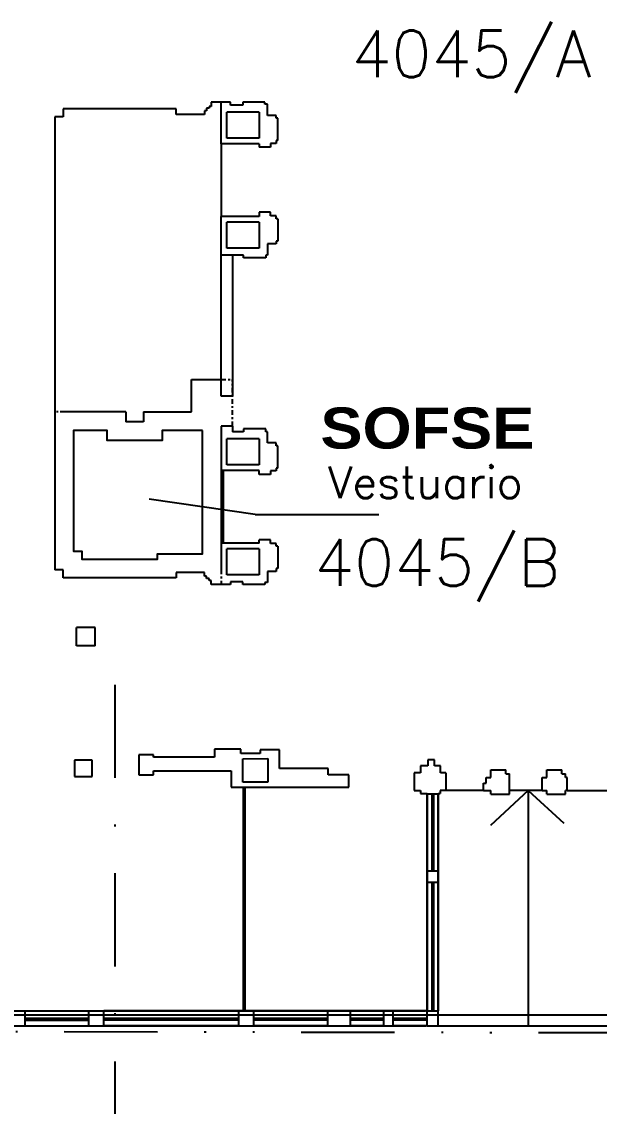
# Model space of a CAD drawing. Header units: metres. Extents: x -2640 to -492, y 2614 to 2999.
# Drawn here: x -2181.3 to -2150.3, y 2699.9 to 2758 of the extents above; entities that cross this region are included whole.
import ezdxf

# ---------------------------------------------------------------- set-up
doc = ezdxf.new("R2010")
doc.units = ezdxf.units.M
doc.header["$LTSCALE"] = 10
doc.header["$MEASUREMENT"] = 0
for name, pattern in [('DASHDOT', [1, 0.5, -0.25, 0, -0.25]), ('DASHDOT2', [0.5, 0.25, -0.125, 0, -0.125]), ('DIVIDE', [1.25, 0.5, -0.25, 0, -0.25, 0, -0.25])]:
    doc.linetypes.add(name, pattern=pattern)
doc.layers.get('DEFPOINTS').update_dxf_attribs({"linetype": 'CONTINUOUS'})
for name, color, linetype in [('ADIF', 150, 'CONTINUOUS'), ('COTAS', 2, 'CONTINUOUS'), ('EDIFICIOS', 4, 'CONTINUOUS'), ('EJES', 2, 'DASHDOT'), ('ESCALERA', 4, 'CONTINUOUS'), ('LIMITE', 2, 'DASHDOT2'), ('LINE_02', 2, 'CONTINUOUS'), ('MUROS-NUEVOS', 3, 'CONTINUOUS'), ('TEXT-03', 3, 'CONTINUOUS'), ('Titulo (Solo límites)', 102, 'DIVIDE'), ('TMR', 220, 'CONTINUOUS')]:
    doc.layers.add(name, color=color, linetype=linetype)
doc.styles.add('ROMANS', font='romans.shx')
doc.styles.add('SANSSERIFBOLD', font='sasb____.pfb', dxfattribs={"width": 0.8, "height": 8})
doc.dimstyles.new('CHICAS', dxfattribs={"dimtxt": 0.8, "dimasz": 1, "dimexe": 0.18, "dimexo": 0.0625, "dimgap": 0.09, "dimtad": 0, "dimzin": 0, "dimdsep": 46, "dimtxsty": 'ROMANS', "dimcen": 0.09, "dimclrd": 1, "dimclre": 1, "dimclrt": 7, "dimadec": 0, "dimazin": 0, "dimtfac": 1, "dimtmove": 2, "dimatfit": 3, "dimfxl": 0, "dimtolj": 1, "dimtzin": 0, "dimarcsym": 0})

# ---------------------------------------------------------------- blocks, each defined once
blk = doc.blocks.new('*D277')
at = {"layer": 'COTAS', "color": 1, "lineweight": -2}
for p, q in [((-2200.145, 2703.679), (-2200.139, 2697.744)), ((-2133.245, 2703.742), (-2133.239, 2697.806)), ((-2199.139, 2697.925), (-2168.36, 2697.953)), ((-2134.239, 2697.985), (-2165.019, 2697.957))]:
    blk.add_line(p, q, dxfattribs=at)
at = {"layer": 'COTAS', "color": 1}
for points in [[(-2199.14, 2698.091), (-2199.139, 2697.758), (-2200.139, 2697.924)], [(-2134.24, 2698.152), (-2134.239, 2697.819), (-2133.239, 2697.986)]]:
    blk.add_solid(points, dxfattribs=at)
at = {"layer": 'DEFPOINTS', "color": 0}
for p in [(-2200.145, 2703.742), (-2133.245, 2703.804), (-2133.239, 2697.986)]:
    blk.add_point(p, dxfattribs=at)
at = {"layer": 'COTAS', "color": 7, "insert": (-2166.689, 2697.955), "char_height": 0.8, "attachment_point": 5, "rotation": 0.05353, "style": 'ROMANS'}
blk.add_mtext('\\A1;66.90', dxfattribs=at)
blk = doc.blocks.new('*D568')
at = {"layer": 'COTAS', "color": 1, "lineweight": -2}
for p, q in [((-2207.671, 2703.846), (-2207.739, 2695.465)), ((-1916.141, 2701.478), (-1916.209, 2693.097)), ((-2206.738, 2695.637), (-2064.063, 2694.478)), ((-1917.208, 2693.285), (-2059.883, 2694.444))]:
    blk.add_line(p, q, dxfattribs=at)
at = {"layer": 'COTAS', "color": 1}
for points in [[(-2206.737, 2695.804), (-2206.739, 2695.47), (-2207.738, 2695.645)], [(-1917.207, 2693.452), (-1917.209, 2693.118), (-1916.208, 2693.277)]]:
    blk.add_solid(points, dxfattribs=at)
at = {"layer": 'DEFPOINTS', "color": 0}
for p in [(-2207.671, 2703.908), (-1916.141, 2701.54), (-2207.738, 2695.645)]:
    blk.add_point(p, dxfattribs=at)
at = {"layer": 'COTAS', "color": 7, "insert": (-2061.973, 2694.461), "char_height": 0.8, "attachment_point": 5, "rotation": 359.53458, "style": 'ROMANS'}
blk.add_mtext('\\A1;291.54', dxfattribs=at)

msp = doc.modelspace()

# ---------------------------------------------------------------- linework, layer by layer
at = {"layer": 'ADIF'}
msp.add_line((-2199.014, 2704.794), (-2134.257, 2704.794), dxfattribs=at)
at = {"layer": 'EDIFICIOS'}
for p, q in [((-2172.994, 2753.339), (-2179.054, 2753.339)), ((-2179.054, 2753.339), (-2179.054, 2752.909)), ((-2172.994, 2753.039), (-2172.994, 2753.339)), ((-2171.224, 2753.369), (-2171.374, 2753.369)), ((-2171.374, 2753.369), (-2171.374, 2753.239)), ((-2171.124, 2753.469), (-2171.224, 2753.469)), ((-2171.224, 2753.469), (-2171.224, 2753.369)), ((-2170.083, 2753.689), (-2171.124, 2753.689)), ((-2171.124, 2753.689), (-2171.124, 2753.469)), ((-2170.576, 2751.469), (-2170.576, 2753.689)), ((-2170.083, 2753.539), (-2170.083, 2753.689)), ((-2169.423, 2753.539), (-2170.083, 2753.539)), ((-2168.243, 2753.689), (-2169.423, 2753.689)), ((-2169.423, 2753.689), (-2169.423, 2753.539)), ((-2168.243, 2753.589), (-2168.243, 2753.689)), ((-2168.093, 2753.589), (-2168.243, 2753.589)), ((-2168.093, 2752.989), (-2168.093, 2753.589)), ((-2179.054, 2752.909), (-2179.484, 2752.909)), ((-2179.484, 2752.909), (-2179.484, 2728.629)), ((-2171.474, 2753.039), (-2172.994, 2753.039)), ((-2171.374, 2753.239), (-2171.474, 2753.239)), ((-2171.474, 2753.239), (-2171.474, 2753.039)), ((-2168.543, 2753.169), (-2170.273, 2753.169)), ((-2170.273, 2751.769), (-2170.273, 2753.169)), ((-2168.543, 2753.169), (-2168.543, 2751.769)), ((-2167.643, 2752.989), (-2168.093, 2752.989)), ((-2167.643, 2752.839), (-2167.643, 2752.989)), ((-2167.543, 2752.839), (-2167.643, 2752.839)), ((-2167.543, 2751.639), (-2167.543, 2752.839)), ((-2168.543, 2751.769), (-2170.273, 2751.769)), ((-2167.543, 2751.639), (-2167.643, 2751.639)), ((-2167.643, 2751.639), (-2167.643, 2751.489)), ((-2168.543, 2751.469), (-2170.576, 2751.469)), ((-2170.576, 2751.469), (-2170.576, 2747.573)), ((-2168.543, 2751.469), (-2168.543, 2751.289)), ((-2167.943, 2751.289), (-2168.543, 2751.289)), ((-2167.643, 2751.489), (-2167.943, 2751.489)), ((-2167.943, 2751.489), (-2167.943, 2751.289)), ((-2170.576, 2738.829), (-2170.576, 2747.573)), ((-2168.543, 2747.573), (-2170.576, 2747.573)), ((-2168.543, 2747.799), (-2168.543, 2747.573)), ((-2167.943, 2747.799), (-2168.543, 2747.799)), ((-2167.943, 2747.599), (-2167.943, 2747.799)), ((-2167.643, 2747.599), (-2167.943, 2747.599)), ((-2167.643, 2747.449), (-2167.643, 2747.599)), ((-2167.543, 2747.449), (-2167.643, 2747.449)), ((-2167.543, 2747.449), (-2167.543, 2746.249)), ((-2168.543, 2747.273), (-2170.273, 2747.273)), ((-2170.273, 2745.873), (-2170.273, 2747.273)), ((-2168.543, 2747.273), (-2168.543, 2745.873)), ((-2168.543, 2745.873), (-2170.273, 2745.873)), ((-2167.643, 2746.099), (-2168.093, 2746.099)), ((-2168.093, 2746.099), (-2168.093, 2745.499)), ((-2167.543, 2746.249), (-2167.643, 2746.249)), ((-2167.643, 2746.249), (-2167.643, 2746.099)), ((-2169.393, 2745.503), (-2170.576, 2745.503)), ((-2169.973, 2745.503), (-2169.973, 2737.935)), ((-2169.393, 2745.349), (-2169.393, 2745.503)), ((-2168.193, 2745.349), (-2169.393, 2745.349)), ((-2168.093, 2745.499), (-2168.193, 2745.499)), ((-2168.193, 2745.499), (-2168.193, 2745.349)), ((-2172.174, 2737.099), (-2172.174, 2738.829)), ((-2172.174, 2738.829), (-2170.576, 2738.829)), ((-2170.576, 2737.935), (-2170.576, 2738.829)), ((-2169.973, 2737.935), (-2170.576, 2737.935)), ((-2175.694, 2737.099), (-2179.034, 2737.099)), ((-2175.694, 2737.099), (-2175.694, 2736.559)), ((-2174.744, 2737.099), (-2174.744, 2736.559)), ((-2174.744, 2737.099), (-2172.174, 2737.099)), ((-2174.744, 2736.559), (-2175.694, 2736.559)), ((-2169.973, 2736.335), (-2170.576, 2736.335)), ((-2170.576, 2736.335), (-2170.576, 2728.649)), ((-2169.973, 2736.335), (-2169.973, 2736.035)), ((-2169.393, 2736.035), (-2169.973, 2736.035)), ((-2168.193, 2736.189), (-2169.393, 2736.189)), ((-2168.193, 2736.189), (-2169.393, 2736.189)), ((-2168.193, 2736.189), (-2169.393, 2736.189)), ((-2169.393, 2736.189), (-2169.393, 2736.035)), ((-2168.193, 2736.039), (-2168.193, 2736.189)), ((-2168.093, 2736.039), (-2168.193, 2736.039)), ((-2168.093, 2735.439), (-2168.093, 2736.039)), ((-2168.543, 2735.665), (-2170.273, 2735.665)), ((-2170.273, 2734.265), (-2170.273, 2735.665)), ((-2168.543, 2735.665), (-2168.543, 2734.265)), ((-2167.643, 2735.439), (-2168.093, 2735.439)), ((-2167.643, 2735.289), (-2167.643, 2735.439)), ((-2167.543, 2735.289), (-2167.643, 2735.289)), ((-2167.543, 2734.089), (-2167.543, 2735.289)), ((-2168.543, 2734.265), (-2170.273, 2734.265)), ((-2167.543, 2734.089), (-2167.643, 2734.089)), ((-2167.643, 2734.089), (-2167.643, 2733.939)), ((-2168.543, 2733.965), (-2170.576, 2733.965)), ((-2170.476, 2733.965), (-2170.476, 2730.069)), ((-2168.543, 2733.739), (-2168.543, 2733.965)), ((-2167.943, 2733.739), (-2168.543, 2733.739)), ((-2167.643, 2733.939), (-2167.943, 2733.939)), ((-2167.943, 2733.939), (-2167.943, 2733.739)), ((-2168.543, 2730.069), (-2170.576, 2730.069)), ((-2167.943, 2730.249), (-2168.543, 2730.249)), ((-2168.543, 2730.069), (-2168.543, 2730.249)), ((-2167.943, 2730.049), (-2167.943, 2730.249)), ((-2167.643, 2730.049), (-2167.943, 2730.049)), ((-2167.643, 2729.899), (-2167.643, 2730.049)), ((-2168.543, 2729.769), (-2170.273, 2729.769)), ((-2170.273, 2728.369), (-2170.273, 2729.769)), ((-2168.543, 2729.769), (-2168.543, 2728.369)), ((-2167.543, 2729.899), (-2167.643, 2729.899)), ((-2167.543, 2729.899), (-2167.543, 2728.699)), ((-2179.054, 2728.629), (-2179.484, 2728.629)), ((-2179.054, 2728.199), (-2179.054, 2728.629)), ((-2171.474, 2728.499), (-2172.994, 2728.499)), ((-2172.994, 2728.499), (-2172.994, 2728.199)), ((-2171.474, 2728.299), (-2171.474, 2728.499)), ((-2171.374, 2728.299), (-2171.474, 2728.299)), ((-2171.374, 2728.169), (-2171.374, 2728.299)), ((-2168.543, 2728.369), (-2170.273, 2728.369)), ((-2167.643, 2728.549), (-2168.093, 2728.549)), ((-2168.093, 2728.549), (-2168.093, 2727.949)), ((-2167.543, 2728.699), (-2167.643, 2728.699)), ((-2167.643, 2728.699), (-2167.643, 2728.549)), ((-2172.994, 2728.199), (-2179.054, 2728.199)), ((-2171.224, 2728.169), (-2171.374, 2728.169)), ((-2171.224, 2728.069), (-2171.224, 2728.169)), ((-2171.124, 2728.069), (-2171.224, 2728.069)), ((-2171.124, 2727.849), (-2171.124, 2728.069)), ((-2170.083, 2727.849), (-2171.124, 2727.849)), ((-2169.423, 2727.999), (-2170.083, 2727.999)), ((-2170.083, 2727.999), (-2170.083, 2727.849)), ((-2169.423, 2727.849), (-2169.423, 2727.999)), ((-2168.243, 2727.849), (-2169.423, 2727.849)), ((-2168.093, 2727.949), (-2168.243, 2727.949)), ((-2168.243, 2727.949), (-2168.243, 2727.849)), ((-2177.323, 2725.555), (-2178.323, 2725.555)), ((-2178.323, 2724.555), (-2178.323, 2725.555)), ((-2177.323, 2724.555), (-2177.323, 2725.555)), ((-2177.323, 2724.555), (-2178.323, 2724.555)), ((-2170.941, 2719.026), (-2170.941, 2718.591)), ((-2170.619, 2719.026), (-2170.941, 2719.026)), ((-2169.524, 2719.026), (-2170.619, 2719.026)), ((-2169.524, 2718.799), (-2169.524, 2719.026)), ((-2168.488, 2718.987), (-2168.488, 2718.799)), ((-2168.488, 2718.987), (-2168.488, 2718.987)), ((-2168.488, 2718.987), (-2168.488, 2718.987)), ((-2167.453, 2718.987), (-2168.488, 2718.987)), ((-2167.453, 2717.985), (-2167.453, 2718.987)), ((-2178.443, 2718.438), (-2178.443, 2717.562)), ((-2177.486, 2718.438), (-2178.443, 2718.438)), ((-2177.486, 2717.562), (-2177.486, 2718.438)), ((-2174.99, 2718.728), (-2174.99, 2717.649)), ((-2174.204, 2718.728), (-2174.99, 2718.728)), ((-2174.204, 2718.591), (-2174.204, 2718.728)), ((-2174.204, 2718.591), (-2174.204, 2718.591)), ((-2170.941, 2718.591), (-2174.204, 2718.591)), ((-2168.488, 2718.799), (-2169.524, 2718.799)), ((-2169.43, 2718.504), (-2168.083, 2718.526)), ((-2169.43, 2717.255), (-2169.43, 2718.504)), ((-2168.083, 2718.526), (-2168.083, 2717.255)), ((-2159.15, 2718.457), (-2159.519, 2718.457)), ((-2159.519, 2718.457), (-2159.519, 2718.126)), ((-2159.15, 2718.136), (-2159.15, 2718.457)), ((-2174.199, 2717.649), (-2174.199, 2717.861)), ((-2174.199, 2717.861), (-2170.049, 2717.861)), ((-2170.049, 2717.861), (-2170.049, 2716.998)), ((-2164.857, 2717.985), (-2167.453, 2717.985)), ((-2164.857, 2717.651), (-2164.857, 2717.985)), ((-2159.519, 2718.126), (-2159.901, 2718.126)), ((-2159.901, 2718.126), (-2159.901, 2717.759)), ((-2158.841, 2718.136), (-2159.15, 2718.136)), ((-2158.841, 2717.756), (-2158.841, 2718.136)), ((-2156.131, 2717.51), (-2156.131, 2717.91)), ((-2156.131, 2717.91), (-2155.331, 2717.91)), ((-2155.331, 2717.71), (-2155.331, 2717.91)), ((-2153.131, 2717.51), (-2153.131, 2717.91)), ((-2153.131, 2717.91), (-2152.331, 2717.91)), ((-2152.331, 2717.71), (-2152.331, 2717.91)), ((-2178.443, 2717.562), (-2177.486, 2717.562)), ((-2174.99, 2717.649), (-2174.199, 2717.649)), ((-2168.083, 2717.255), (-2169.43, 2717.255)), ((-2163.75, 2717.651), (-2164.857, 2717.651)), ((-2163.75, 2716.998), (-2163.75, 2717.651)), ((-2159.901, 2717.759), (-2160.25, 2717.759)), ((-2160.25, 2717.759), (-2160.25, 2716.81)), ((-2158.543, 2717.756), (-2158.841, 2717.756)), ((-2158.543, 2717.756), (-2158.543, 2716.81)), ((-2156.531, 2716.81), (-2156.531, 2717.21)), ((-2156.531, 2717.21), (-2156.381, 2717.21)), ((-2156.381, 2717.21), (-2156.381, 2717.51)), ((-2156.381, 2717.51), (-2156.131, 2717.51)), ((-2155.331, 2717.71), (-2155.131, 2717.71)), ((-2155.131, 2716.61), (-2155.131, 2717.71)), ((-2153.381, 2716.81), (-2153.381, 2717.51)), ((-2153.381, 2717.51), (-2153.131, 2717.51)), ((-2152.331, 2717.71), (-2152.131, 2717.71)), ((-2152.131, 2717.51), (-2152.131, 2717.71)), ((-2152.052, 2717.51), (-2152.131, 2717.51)), ((-2152.052, 2716.81), (-2152.052, 2717.51)), ((-2170.049, 2716.998), (-2163.75, 2716.998)), ((-2160.25, 2716.81), (-2159.9, 2716.81)), ((-2159.901, 2716.716), (-2159.901, 2716.716)), ((-2159.901, 2716.716), (-2159.901, 2716.716)), ((-2159.9, 2716.81), (-2159.9, 2716.643)), ((-2159.9, 2716.643), (-2159.55, 2716.643)), ((-2159.55, 2704.946), (-2159.55, 2716.643)), ((-2158.95, 2716.643), (-2158.843, 2716.643)), ((-2158.95, 2704.923), (-2158.95, 2716.643)), ((-2158.543, 2716.81), (-2158.843, 2716.81)), ((-2158.843, 2716.81), (-2158.843, 2716.643)), ((-2156.531, 2716.81), (-2156.131, 2716.81)), ((-2156.131, 2716.61), (-2156.131, 2716.81)), ((-2153.381, 2716.81), (-2153.131, 2716.81)), ((-2153.131, 2716.61), (-2153.131, 2716.81)), ((-2152.131, 2716.61), (-2152.131, 2716.81)), ((-2152.052, 2716.81), (-2152.131, 2716.81)), ((-2158.95, 2716.613), (-2159.55, 2716.613)), ((-2156.131, 2716.61), (-2155.131, 2716.61)), ((-2153.131, 2716.61), (-2152.131, 2716.61)), ((-2158.95, 2712.493), (-2158.95, 2711.893)), ((-2184.374, 2705), (-2181.074, 2705)), ((-2181.075, 2704.2), (-2181.074, 2705)), ((-2177.675, 2704.2), (-2177.674, 2705)), ((-2177.674, 2705), (-2176.874, 2705)), ((-2176.875, 2704.2), (-2176.874, 2705)), ((-2169.64, 2704.2), (-2169.64, 2704.999)), ((-2168.84, 2704.999), (-2169.64, 2704.999)), ((-2168.84, 2704.2), (-2168.84, 2704.999)), ((-2164.88, 2705), (-2164.88, 2704.2)), ((-2163.68, 2705), (-2164.88, 2705)), ((-2163.68, 2705), (-2163.68, 2704.2)), ((-2161.88, 2705), (-2161.88, 2704.2)), ((-2161.38, 2705), (-2161.88, 2705)), ((-2161.38, 2705), (-2161.38, 2704.2)), ((-2159.55, 2704.2), (-2159.55, 2705)), ((-2159.55, 2705), (-2158.95, 2705)), ((-2158.95, 2704.2), (-2158.95, 2705)), ((-2183.779, 2704.2), (-2181.075, 2704.2)), ((-2177.675, 2704.2), (-2176.875, 2704.2)), ((-2169.64, 2704.2), (-2168.84, 2704.2)), ((-2164.88, 2704.2), (-2163.68, 2704.2)), ((-2161.88, 2704.2), (-2161.38, 2704.2)), ((-2159.55, 2704.2), (-2158.95, 2704.2))]:
    msp.add_line(p, q, dxfattribs=at)
msp.add_lwpolyline([(-2158.95, 2712.493), (-2159.55, 2712.493), (-2159.55, 2711.893), (-2158.95, 2711.893)], dxfattribs=at)
at = {"layer": 'EJES'}
msp.add_line((-2176.255, 2656.882), (-2176.255, 2724.092), dxfattribs=at)
at = {"layer": 'ESCALERA', "color": 1}
for p, q in [((-2156.531, 2716.81), (-2158.543, 2716.81)), ((-2153.381, 2716.81), (-2155.131, 2716.81)), ((-2154.131, 2716.81), (-2154.131, 2704.2)), ((-2152.052, 2716.81), (-2149.801, 2716.81)), ((-2158.95, 2704.2), (-2149.313, 2704.2))]:
    msp.add_line(p, q, dxfattribs=at)
at = {"layer": 'ESCALERA', "color": 2}
for q in [(-2156.164, 2714.932), (-2152.234, 2715.056)]:
    msp.add_line((-2154.131, 2716.81), q, dxfattribs=at)
at = {"layer": 'LIMITE', "ltscale": 0.1}
for p, q in [((-2170.576, 2738.829), (-2169.973, 2738.829)), ((-2169.973, 2736.335), (-2169.973, 2738.829)), ((-2170.576, 2728.649), (-2170.576, 2727.849))]:
    msp.add_line(p, q, dxfattribs=at)
at = {"layer": 'LIMITE', "ltscale": 0.07}
msp.add_line((-2179.034, 2737.099), (-2179.484, 2737.099), dxfattribs=at)
at = {"layer": 'LINE_02'}
for p, q in [((-2159.55, 2716.613), (-2159.55, 2712.493)), ((-2159.3, 2716.613), (-2159.3, 2712.493)), ((-2159.2, 2716.613), (-2159.2, 2712.493)), ((-2158.95, 2716.613), (-2158.95, 2712.493)), ((-2159.55, 2711.893), (-2159.55, 2705)), ((-2159.3, 2711.893), (-2159.3, 2705)), ((-2159.2, 2711.893), (-2159.2, 2705)), ((-2158.95, 2711.893), (-2158.95, 2705)), ((-2181.074, 2705), (-2177.674, 2705)), ((-2176.874, 2705), (-2159.631, 2705)), ((-2169.64, 2705), (-2176.874, 2705)), ((-2164.88, 2705), (-2168.84, 2705)), ((-2161.88, 2705), (-2163.68, 2705)), ((-2159.55, 2705), (-2161.38, 2705)), ((-2177.675, 2704.589), (-2181.075, 2704.595)), ((-2177.675, 2704.489), (-2181.075, 2704.495)), ((-2169.64, 2704.6), (-2176.875, 2704.6)), ((-2169.64, 2704.5), (-2176.875, 2704.5)), ((-2164.88, 2704.6), (-2168.84, 2704.6)), ((-2164.88, 2704.5), (-2168.84, 2704.5)), ((-2161.88, 2704.6), (-2163.68, 2704.6)), ((-2161.88, 2704.5), (-2163.68, 2704.5)), ((-2159.55, 2704.6), (-2161.38, 2704.6)), ((-2159.55, 2704.5), (-2161.38, 2704.5)), ((-2181.075, 2704.2), (-2177.675, 2704.2)), ((-2176.875, 2704.2), (-2159.597, 2704.2)), ((-2169.64, 2704.2), (-2176.875, 2704.2)), ((-2164.88, 2704.2), (-2168.84, 2704.2)), ((-2161.88, 2704.2), (-2163.68, 2704.2)), ((-2159.55, 2704.2), (-2161.38, 2704.2))]:
    msp.add_line(p, q, dxfattribs=at)
at = {"layer": 'MUROS-NUEVOS'}
for p, q in [((-2169.39, 2704.999), (-2169.39, 2716.998)), ((-2169.29, 2704.999), (-2169.29, 2716.998))]:
    msp.add_line(p, q, dxfattribs=at)
at = {"layer": 'TEXT-03', "color": 2}
for q in [(-2174.436, 2732.421), (-2162.142, 2731.599)]:
    msp.add_line((-2168.768, 2731.599), q, dxfattribs=at)
at = {"layer": 'Titulo (Solo límites)'}
msp.add_line((-2204.389, 2703.943), (-2090.088, 2703.723), dxfattribs=at)
at = {"layer": 'TMR'}
msp.add_lwpolyline([(-2171.576, 2736.099), (-2173.744, 2736.099), (-2173.744, 2735.559), (-2176.694, 2735.559), (-2176.694, 2736.099), (-2178.484, 2736.099), (-2178.484, 2729.629), (-2178.054, 2729.629), (-2178.054, 2729.199), (-2173.994, 2729.199), (-2173.994, 2729.499), (-2171.576, 2729.499)], close=True, dxfattribs=at)

# ---------------------------------------------------------------- texts
at = {"layer": 'TEXT-03', "color": 4, "style": 'ROMANS'}
for s, p in [('4045/A', (-2163.605, 2755.034)), ('4045/B', (-2165.6, 2727.775))]:
    msp.add_text(s, height=2.5, dxfattribs=at).set_placement(p)
at = {"layer": 'TEXT-03', "color": 2, "style": 'ROMANS'}
msp.add_text('Vestuario', height=1.7, dxfattribs=at).set_placement((-2164.855, 2732.472))
at = {"layer": 'TMR', "style": 'SANSSERIFBOLD', "width": 1.1}
msp.add_text('SOFSE', height=2.2, dxfattribs=at).set_placement((-2165.265, 2735.135))

# ---------------------------------------------------------------- dimensions: what is measured, and where the dimension line sits
at = {"layer": 'COTAS'}
for p1, p2, distance, picture, middle in [((-1916.141, 2701.54), (-2207.671, 2703.908), 8.263, '*D568', (-2061.973, 2694.461)), ((-2200.145, 2703.742), (-2133.245, 2703.804), -5.818, '*D277', (-2166.689, 2697.955))]:
    dim = msp.add_aligned_dim(p1=p1, p2=p2, distance=distance, dimstyle='CHICAS', dxfattribs=at)
    dim.commit()
    dim.dimension.update_dxf_attribs({"geometry": picture, "text_midpoint": middle})

doc.saveas('drawing.dxf')
